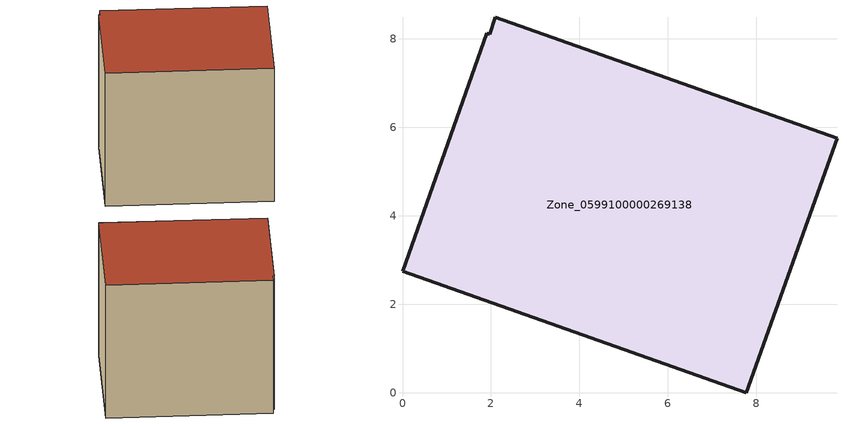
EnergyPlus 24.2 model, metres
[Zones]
Zone_0599100000269138
 floor ground (C_G): 1.97,8.1 2.1,8.49 9.83,5.75 7.78,0 0,2.75 1.9,8.12 z0.59
 wall outside (C_F): 7.78,0 9.83,5.75 2.1,8.49 1.97,8.1 1.9,8.12 0,2.75 7.78,0 z0.59:8.08
 roof outside (C_R): 2.1,8.49 1.97,8.1 1.9,8.12 0,2.75 7.78,0 9.83,5.75 z8.08
[BUILDING]
Pand.0599100000269138: North Axis=0; Terrain=City; Loads Convergence Tolerance Value=0.04; Temperature Convergence Tolerance Value=0.4; Solar Distribution=FullExterior; Maximum Number of Warmup Days=25; Minimum Number of Warmup Days=1
[Site:Location]
Rotterdam.The.Hague.AP_ZH_NLD Design_Conditions: Latitude=51.96; Longitude=4.45; Time Zone=1; Elevation=-4.5
[SITE:GROUNDTEMPERATURE:BUILDINGSURFACE]
18, 18, 18, 18, 18, 18, 18, 18, 18, 18, 18, 18
[MATERIAL] Thermal Absorptance=0.9; Solar Absorptance=0.7; Visible Absorptance=0.7
Name | Roughness | Thickness | Conductivity | Density | Specific Heat
G.TI.1965-1974 | MediumSmooth | 0.15 | 0.882353 | 540 | 1210
F.TI.1965-1974 | Rough | 0.3 | 0.697674 | 1920 | 840
R.TI.1965-1974 | MediumRough | 0.2 | 0.232558 | 1500 | 1000
[CONSTRUCTION]
C_G: G.TI.1965-1974
C_F: F.TI.1965-1974
C_R: R.TI.1965-1974
[ZONE]
Zone_0599100000269138: Type=1; Multiplier=1; Ceiling Height=Autocalculate; Volume=Autocalculate; Floor Area=autocalculate; Part of Total Floor Area=Yes
[ZONEINFILTRATION:DESIGNFLOWRATE]
Infil_Zone_0599100000269138: Zone or ZoneList or Space or SpaceList=Zone_0599100000269138; Schedule=AlwaysOn; Design Flow Rate Calculation Method=Flow/Area; Flow Rate per Floor Area=0.003; Constant Term Coefficient=1; Temperature Term Coefficient=0; Velocity Term Coefficient=0; Velocity Squared Term Coefficient=0
[HVACTEMPLATE:ZONE:IDEALLOADSAIRSYSTEM]
Zone_0599100000269138: Maximum Heating Supply Air Temperature=50; Minimum Cooling Supply Air Temperature=13; Maximum Heating Supply Air Humidity Ratio=0.0156; Minimum Cooling Supply Air Humidity Ratio=0.0077; Heating Limit=NoLimit; Cooling Limit=NoLimit; Dehumidification Control Type=ConstantSensibleHeatRatio; Cooling Sensible Heat Ratio=0.7; Dehumidification Setpoint=60; Humidification Control Type=None; Humidification Setpoint=30; Outdoor Air Method=None; Outdoor Air Flow Rate per Person=0.00944; Outdoor Air Flow Rate per Zone Floor Area=0; Outdoor Air Flow Rate per Zone=0; Demand Controlled Ventilation Type=None; Outdoor Air Economizer Type=NoEconomizer; Heat Recovery Type=None; Sensible Heat Recovery Effectiveness=0.7; Latent Heat Recovery Effectiveness=0.65
[ZONECONTROL:THERMOSTAT]
ThermostatControl_Zone_0599100000269138: Zone or ZoneList=Zone_0599100000269138; Control Type Schedule=DualSetpointControlType; Control 1=Thermostat_Zone_0599100000269138; Temperature Difference Between Cutout And Setpoint=0
[THERMOSTATSETPOINT:DUALSETPOINT]
Thermostat_Zone_0599100000269138: Heating Setpoint Temperature Schedule=HeatingSetpoint_Zone_0599100000269138; Cooling Setpoint Temperature Schedule=CoolingSetpoint_Zone_0599100000269138
[SCHEDULE:COMPACT]
HeatingSetpoint_Zone_0599100000269138: Through: 12/31, For: AllDays, Until: 24:00, 21
CoolingSetpoint_Zone_0599100000269138: Through: 12/31, For: AllDays, Until: 24:00, 24
DualSetpointControlType: Through: 12/31, For: AllDays, Until: 24:00, 4
AlwaysOn: Through: 12/31, For: AllDays, Until: 24:00, 1
